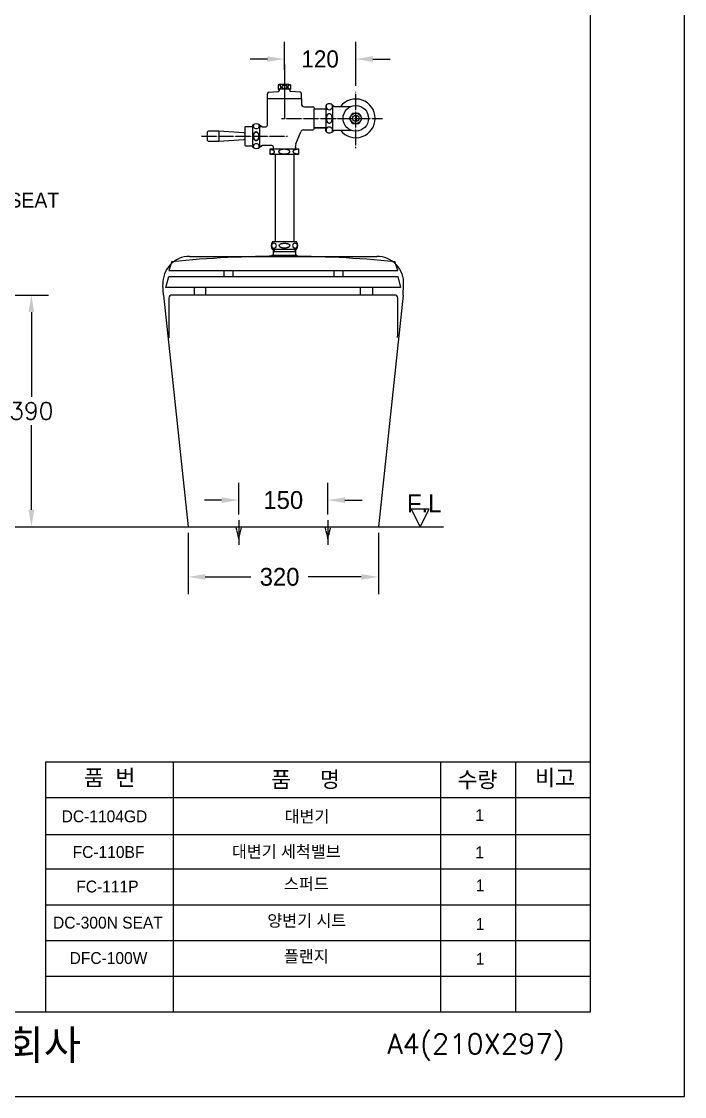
# Model space of a CAD drawing. Extents: x 66176 to 68602, y 58088 to 61519.
# Drawn here: x 67487 to 68602, y 58088 to 59895 of the extents above; entities that cross this region are included whole.
import ezdxf
from ezdxf.lldxf.tags import DXFTag

# ---------------------------------------------------------------- set-up
doc = ezdxf.new("R2010")
doc.units = 0
doc.header["$MEASUREMENT"] = 0
doc.linetypes.add('DASHDOT', pattern=[1, 0.5, -0.25, 0, -0.25])
doc.linetypes.add('DASHED', pattern=[0.75, 0.5, -0.25])
doc.layers.get('Defpoints').update_dxf_attribs({"linetype": 'CONTINUOUS'})
for name, color, linetype in [('001', 7, 'CONTINUOUS'), ('002', 7, 'CONTINUOUS'), ('BU', 7, 'CONTINUOUS'), ('CENTER', 1, 'CONTINUOUS'), ('Dim', 4, 'CONTINUOUS'), ('DIM2', 7, 'CONTINUOUS'), ('LINE', 7, 'CONTINUOUS'), ('POINT', 3, 'CONTINUOUS'), ('YA', 7, 'CONTINUOUS')]:
    doc.layers.add(name, color=color, linetype=linetype)
doc.layers.add('AM_6', color=2, linetype='CONTINUOUS', lineweight=30)
doc.layers.add('DWG', color=7, linetype='CONTINUOUS', lineweight=25)
doc.styles.add('____', font='')
doc.styles.add('h', font='', dxfattribs={"height": 30})
doc.styles.get("Standard").update_dxf_attribs({"font": 'txt.shx', "bigfont": 'ghs.shx'})
doc.styles.add('스타일1', font='txt.shx', dxfattribs={"bigfont": 'ghs.shx'})
doc.styles.get('____').set_extended_font_data('굴림')
doc.styles.get('h').set_extended_font_data('Haansoft Batang')
tags = doc.linetypes.add('Amconstr', pattern=[9999, 9999, 0]).pattern_tags.tags
tags[6:7] = [DXFTag(74, 4), DXFTag(75, 0), DXFTag(340, '0'), DXFTag(46, 1.0), DXFTag(50, 0.0), DXFTag(44, 0.0), DXFTag(45, 0.0)]
tags[4:5] = [DXFTag(74, 4), DXFTag(75, 0), DXFTag(340, '0'), DXFTag(46, 1.0), DXFTag(50, 0.0), DXFTag(44, 0.0), DXFTag(45, 0.0)]
doc.dimstyles.get("Standard").update_dxf_attribs({"dimtxt": 0.18, "dimasz": 0.18, "dimexe": 0.18, "dimexo": 0.0625, "dimgap": 0.09, "dimtad": 0, "dimtih": 1, "dimtoh": 1, "dimdec": 4, "dimzin": 0, "dimdsep": 46, "dimtxsty": 'Standard', "dimcen": 0.09, "dimadec": 0, "dimazin": 0, "dimtfac": 1, "dimtdec": 4, "dimtofl": 0, "dimtmove": 0, "dimatfit": 0, "dimfxl": 0, "dimtolj": 1, "dimtzin": 0, "dimarcsym": 0})
doc.dimstyles.new('Standard$0', dxfattribs={"dimtxt": 0.18, "dimasz": 0.18, "dimexe": 0.18, "dimexo": 0.0625, "dimgap": 0.09, "dimtad": 0, "dimtih": 1, "dimtoh": 1, "dimdec": 4, "dimzin": 0, "dimdsep": 46, "dimtxsty": 'Standard', "dimcen": 0.09, "dimadec": 0, "dimazin": 0, "dimtfac": 1, "dimtdec": 4, "dimtofl": 0, "dimtmove": 0, "dimatfit": 3, "dimfxl": 0, "dimtolj": 1, "dimtzin": 0, "dimarcsym": 0})

# ---------------------------------------------------------------- blocks, each defined once
blk = doc.blocks.new('*D7')
at = {"layer": 'Defpoints', "color": 0}
for p in [(67766.9, 59045.8), (68086.9, 59045.8), (68086.9, 58961.7)]:
    blk.add_point(p, dxfattribs=at)
at = {"layer": 'Dim', "color": 0, "lineweight": -2}
for p, q in [((67766.9, 59035.8), (67766.9, 58932.9)), ((68086.9, 59035.8), (68086.9, 58932.9)), ((67795.7, 58961.7), (67872.6, 58961.7)), ((68058.1, 58961.7), (67968.9, 58961.7))]:
    blk.add_line(p, q, dxfattribs=at)
at = {"layer": 'Dim', "color": 0}
for points in [[(67795.7, 58966.5), (67795.7, 58956.9), (67766.9, 58961.7)], [(68058.1, 58966.5), (68058.1, 58956.9), (68086.9, 58961.7)]]:
    blk.add_solid(points, dxfattribs=at)
at = {"layer": 'Dim', "color": 0, "insert": (67920.7, 58961.7), "char_height": 30, "attachment_point": 5, "style": 'h'}
blk.add_mtext('\\A1;320', dxfattribs=at)
blk = doc.blocks.new('*D8')
at = {"layer": 'Defpoints', "color": 0}
for p in [(68001.9, 59090.8), (67851.9, 59056.9), (68001.9, 59056.9)]:
    blk.add_point(p, dxfattribs=at)
at = {"layer": 'Dim', "color": 0, "lineweight": -2}
for p, q in [((67851.9, 59066.9), (67851.9, 59119.6)), ((68001.9, 59066.9), (68001.9, 59119.6)), ((67823.1, 59090.8), (67794.3, 59090.8)), ((68030.7, 59090.8), (68059.5, 59090.8))]:
    blk.add_line(p, q, dxfattribs=at)
at = {"layer": 'Dim', "color": 0}
for points in [[(67823.1, 59095.6), (67823.1, 59086), (67851.9, 59090.8)], [(68030.7, 59095.6), (68030.7, 59086), (68001.9, 59090.8)]]:
    blk.add_solid(points, dxfattribs=at)
at = {"layer": 'Dim', "color": 0, "insert": (67926.9, 59090.8), "char_height": 30, "attachment_point": 5, "style": 'h'}
blk.add_mtext('\\A1;150', dxfattribs=at)
blk = doc.blocks.new('*D14')
at = {"layer": 'Defpoints', "color": 0}
for p in [(68048.9, 59832.3), (67928.9, 59804.1), (68048.9, 59777.4)]:
    blk.add_point(p, dxfattribs=at)
at = {"layer": 'Dim', "color": 0, "lineweight": -2}
for p, q in [((67928.9, 59814.1), (67928.9, 59861.1)), ((68048.9, 59787.4), (68048.9, 59861.1)), ((67900.1, 59832.3), (67871.3, 59832.3)), ((68077.7, 59832.3), (68106.5, 59832.3))]:
    blk.add_line(p, q, dxfattribs=at)
at = {"layer": 'Dim', "color": 0}
for points in [[(67900.1, 59837.1), (67900.1, 59827.5), (67928.9, 59832.3)], [(68077.7, 59837.1), (68077.7, 59827.5), (68048.9, 59832.3)]]:
    blk.add_solid(points, dxfattribs=at)
at = {"layer": 'Dim', "color": 0, "insert": (67988.9, 59832.3), "char_height": 28.8, "attachment_point": 5, "style": '____'}
blk.add_mtext('\\A1;120', dxfattribs=at)
blk = doc.blocks.new('*D33')
at = {"layer": 'Defpoints', "color": 0}
for p in [(67442.3, 59435.6), (67442.3, 59045.8), (67503.2, 59045.8)]:
    blk.add_point(p, dxfattribs=at)
at = {"layer": 'Dim', "color": 0, "lineweight": -2}
for p, q in [((67452.3, 59435.6), (67532, 59435.6)), ((67503.2, 59406.8), (67503.2, 59264.7)), ((67503.2, 59074.6), (67503.2, 59216.7)), ((67452.3, 59045.8), (67532, 59045.8))]:
    blk.add_line(p, q, dxfattribs=at)
at = {"layer": 'Dim', "color": 0}
for points in [[(67498.4, 59406.8), (67508, 59406.8), (67503.2, 59435.6)], [(67498.4, 59074.6), (67508, 59074.6), (67503.2, 59045.8)]]:
    blk.add_solid(points, dxfattribs=at)
at = {"layer": 'Dim', "color": 0, "insert": (67503.2, 59240.7), "char_height": 28.8, "attachment_point": 5}
blk.add_mtext('\\A1;390', dxfattribs=at)

msp = doc.modelspace()

# ---------------------------------------------------------------- linework, layer by layer
at = {"layer": '001', "color": 7}
msp.add_lwpolyline([(67799.4, 59045.8), (68054.4, 59045.8)], dxfattribs=at)
at = {"layer": '002', "color": 7}
for p, q in [((67734.4, 59430.8), (67734.4, 59367.3)), ((68114.4, 59435.6), (67739.4, 59435.6)), ((68119.4, 59367.3), (68119.4, 59430.8)), ((68142.2, 59075.8), (68157.2, 59045.8)), ((68172.2, 59075.8), (68142.2, 59075.8)), ((68157.2, 59045.8), (68172.2, 59075.8)), ((66740.4, 59045.8), (68196.2, 59045.8))]:
    msp.add_line(p, q, dxfattribs=at)
for centre, radius, start, end in [((67739.4, 59430.6), 5, 90, 180.0007), ((68114.4, 59430.6), 5, 0, 90), ((67744.4, 59367.3), 10, 180, 196.6467), ((68109.4, 59367.3), 10, 343.3533, 360)]:
    msp.add_arc(centre, radius, start, end, dxfattribs=at)
at = {"layer": 'BU', "color": 7}
for p, q in [((67919.9, 59789.6), (67918.5, 59788.8)), ((67918.5, 59788.8), (67918.5, 59781.7)), ((67936.4, 59789.6), (67919.9, 59789.6)), ((67928.9, 59789.6), (67937.9, 59789.6)), ((67937.9, 59789.6), (67939.3, 59788.8)), ((67939.3, 59788.8), (67939.3, 59781.7)), ((67900.4, 59765.4), (67900.6, 59765.6)), ((67957.4, 59765.6), (67900.4, 59765.4)), ((67900.4, 59763.6), (67900.4, 59765.6)), ((67918.5, 59781.7), (67920.4, 59780.7)), ((67939.3, 59781.7), (67918.5, 59781.7)), ((67939.3, 59781.7), (67937.4, 59780.7)), ((67957.4, 59765.6), (67957.4, 59763.6)), ((67900.4, 59721.1), (67900.4, 59763.6)), ((67957.4, 59763.6), (67957.4, 59757.1)), ((67962.4, 59752.1), (67976.9, 59752.1)), ((67978.9, 59750.1), (67978.9, 59748.6)), ((67978.9, 59748.6), (67998.5, 59748.6)), ((67978.9, 59715.1), (67978.9, 59748.6)), ((67998.5, 59754.1), (67998.5, 59749.8)), ((67998.5, 59749.8), (67998.5, 59732.6)), ((68010.3, 59753.6), (68010.3, 59754.4)), ((68010.3, 59754.2), (68013, 59752.6)), ((68010.3, 59732.6), (68010.3, 59753.6)), ((68013, 59752.6), (68041, 59752.6)), ((67998.5, 59732.6), (67998.5, 59715.3)), ((68010.3, 59711.6), (68010.3, 59732.6)), ((68038.5, 59732.6), (68043.7, 59741.6)), ((68043.7, 59723.6), (68038.5, 59732.6)), ((68043.7, 59741.6), (68054.1, 59741.6)), ((68048.2, 59737.9), (68048.2, 59727.2)), ((68049.6, 59737.9), (68049.6, 59727.2)), ((68054.1, 59741.6), (68059.3, 59732.6)), ((68059.3, 59732.6), (68054.1, 59723.6)), ((67818.5, 59711.1), (67801.1, 59711.1)), ((67818.5, 59711.1), (67818.5, 59694.1)), ((67860.7, 59708.1), (67818.5, 59711.1)), ((67862.4, 59717.6), (67862.4, 59713.3)), ((67862.4, 59713.3), (67862.4, 59702.6)), ((67874.4, 59718.6), (67863.4, 59718.6)), ((67875.4, 59721), (67875.4, 59702.6)), ((67887.4, 59702.6), (67887.4, 59721)), ((67888.9, 59720.1), (67887.4, 59720.1)), ((67887.4, 59719.1), (67890.6, 59719.1)), ((67888.9, 59720.1), (67891.7, 59718.5)), ((67888.9, 59719.1), (67888.9, 59720.1)), ((67893.2, 59718.1), (67897.4, 59718.1)), ((67948.3, 59689.7), (67956.4, 59709.9)), ((67961, 59713.1), (67976.9, 59713.1)), ((67998.5, 59716.6), (67978.9, 59716.6)), ((67978.9, 59716.6), (67998.5, 59716.6)), ((67978.9, 59715.1), (67978.9, 59716.6)), ((67998.5, 59715.3), (67998.5, 59716.6)), ((67998.5, 59711.1), (67998.5, 59715.3)), ((67998.5, 59715.3), (67998.5, 59711.1)), ((68010.3, 59711), (68013, 59712.6)), ((68010.3, 59711.6), (68010.3, 59712.5)), ((68010.3, 59710.8), (68010.3, 59711.6)), ((68013, 59712.6), (68041, 59712.6)), ((68054.1, 59723.6), (68043.7, 59723.6)), ((67801.1, 59694.1), (67818.5, 59694.1)), ((67818.5, 59694.1), (67860.7, 59697.1)), ((67862.4, 59702.6), (67862.4, 59687.6)), ((67875.4, 59702.6), (67875.4, 59684.1)), ((67887.4, 59684.1), (67887.4, 59702.6)), ((67863.4, 59686.6), (67874.4, 59686.6)), ((67887.4, 59686.1), (67890.6, 59686.1)), ((67887.4, 59685.1), (67888.9, 59685.1)), ((67891.7, 59686.7), (67888.9, 59685.1)), ((67888.9, 59685.1), (67888.9, 59686.1)), ((67907.4, 59687.1), (67893.2, 59687.1)), ((67904.6, 59681.6), (67928.6, 59681.6)), ((67904.6, 59671.6), (67904.6, 59681.6)), ((67909.5, 59681.6), (67910.1, 59682.7)), ((67910.4, 59683.7), (67910.4, 59684.1)), ((67928.6, 59681.6), (67949.6, 59681.6)), ((67928.9, 59681.6), (67952.6, 59681.6)), ((67947.4, 59684), (67947.4, 59685.3)), ((67948.3, 59681.6), (67947.8, 59682.5)), ((67952.6, 59681.6), (67952.6, 59671.6)), ((67952.6, 59671.6), (67904.6, 59671.6)), ((67913, 59671.6), (67913, 59524.8)), ((67944.8, 59671.6), (67944.8, 59524.8)), ((67949.5, 59524.8), (67908.4, 59524.8)), ((67908.4, 59512.8), (67928.9, 59512.8)), ((67910.4, 59502.3), (67910.4, 59512.8)), ((67911.4, 59512.8), (67911.4, 59508.8)), ((67928.9, 59512.8), (67949.4, 59512.8)), ((67946.4, 59512.8), (67946.4, 59508.8)), ((67947.4, 59512.8), (67947.4, 59502.3)), ((67907.9, 59501.8), (67906.9, 59500.8)), ((67906.9, 59500.8), (67928.9, 59500.8)), ((67906.9, 59500.8), (67906.9, 59500.6)), ((67928.9, 59501.8), (67907.9, 59501.8)), ((67910.4, 59508.8), (67928.9, 59508.8)), ((67911.4, 59508.8), (67910.4, 59507.6)), ((67928.9, 59508.8), (67947.4, 59508.8)), ((67949.9, 59501.8), (67928.9, 59501.8)), ((67928.9, 59500.8), (67950.9, 59500.8)), ((67946.4, 59508.8), (67947.4, 59507.6)), ((67950.9, 59500.8), (67949.9, 59501.8)), ((67950.9, 59500.8), (67950.9, 59500.6)), ((67739.4, 59491.7), (67734.4, 59476.7)), ((67734.4, 59476.7), (68119.4, 59476.7)), ((67826.9, 59476.7), (67826.9, 59466.5)), ((67841.9, 59476.7), (67841.9, 59466.5)), ((68011.9, 59476.7), (68011.9, 59466.5)), ((68026.9, 59476.7), (68026.9, 59466.5)), ((68119.4, 59476.7), (68114.4, 59491.7)), ((67729.5, 59448.5), (67734.4, 59466.5)), ((67734.4, 59466.5), (68119.4, 59466.5)), ((68119.4, 59466.5), (68124.3, 59448.5)), ((68124.3, 59448.5), (67729.5, 59448.5)), ((67776.9, 59448.5), (67776.9, 59435.6)), ((67796.9, 59435.6), (67796.9, 59448.5)), ((68056.9, 59435.6), (68056.9, 59448.5)), ((68076.9, 59448.5), (68076.9, 59435.6))]:
    msp.add_line(p, q, dxfattribs=at)
for radius in [21.5, 9, 5.4]:
    msp.add_circle((68048.9, 59732.6), radius, dxfattribs=at)
for centre, radius, start, end in [((67919.9, 59785.4), 3.24, 244.0741, 115.9259), ((67937.9, 59785.4), 3.24, 64.0741, 295.9259), ((68048.9, 59732.6), 32.5, 217.9799, 142.0201), ((67962.4, 59757.1), 5, 180, 270), ((67976.9, 59750.1), 2, 0, 90), ((68004.5, 59749.6), 7.5, 39.9055, 143.1301), ((68004.2, 59752.6), 5.44, 154.1576, 28.8551), ((67801.1, 59709.1), 2, 90, 169.1799), ((67863.4, 59717.6), 1, 90, 180), ((67874.4, 59719.6), 1, 270, 0), ((67881.4, 59714.3), 9, 48.1897, 131.8103), ((67881.4, 59720.5), 5.22, 171.2455, 12.9421), ((67893.2, 59721.1), 3, 240, 270), ((67897.4, 59721.1), 3, 270, 0), ((67961, 59708.1), 5, 90, 158.1986), ((67976.9, 59715.1), 2, 270, 0), ((68004.5, 59715.6), 7.5, 216.8699, 320.0945), ((68004.2, 59712.6), 5.44, 331.1449, 205.8424), ((67835.1, 59702.6), 36.6, 169.1799, 190.8201), ((67801.1, 59696.1), 2, 190.8201, 270), ((67860.9, 59712.1), 4, 266.3211, 292.0243), ((67860.9, 59693.1), 4, 67.9757, 93.6789), ((67863.4, 59687.6), 1, 180, 270), ((67874.4, 59685.6), 1, 0, 90), ((67881.4, 59690.8), 9, 228.1897, 311.8103), ((67881.4, 59684.7), 5.22, 347.0579, 188.7545), ((67893.2, 59684.1), 3, 90, 120), ((67907.4, 59684.1), 3, 0, 90), ((67908.4, 59683.7), 2, 330, 360), ((67959.4, 59685.3), 12, 158.1986, 180), ((67950.4, 59684), 3, 180, 210), ((67916.4, 59518.8), 10, 143.717, 216.8699), ((67911, 59518.4), 4.15, 87.6553, 177.4456), ((67911, 59518.8), 4.15, 182.5544, 272.3447), ((67911.4, 59518.4), 4.15, 2.5544, 92.3447), ((67911.4, 59518.8), 4.15, 267.6553, 357.4456), ((67946.5, 59518.4), 4.15, 87.6553, 177.4456), ((67946.5, 59518.8), 4.15, 182.5544, 272.3447), ((67946.8, 59518.4), 4.15, 2.5544, 92.3447), ((67946.8, 59518.8), 4.15, 267.6553, 357.4456), ((67941.4, 59518.8), 10, 323.1301, 36.283), ((67926.9, 57575.1), 1925.7, 84.4125, 95.5875), ((67909.9, 59502.3), 0.5, 270, 0), ((67947.9, 59502.3), 0.5, 180, 270)]:
    msp.add_arc(centre, radius, start, end, dxfattribs=at)
for points, weights in [([(67924.8, 59785.5), (67924.8, 59788.5), (67928.9, 59788.5)], [1, 0.707106781056, 1]), ([(67928.9, 59782.4), (67924.8, 59782.4), (67924.8, 59785.5)], [1, 0.707106781056, 1]), ([(67928.9, 59788.5), (67933.1, 59788.5), (67933.1, 59785.5)], [1, 0.707106781056, 1]), ([(67933.1, 59785.5), (67933.1, 59782.4), (67928.9, 59782.4)], [1, 0.707106781056, 1]), ([(67999.8, 59732.5), (67999.8, 59740.8), (68004.3, 59740.8)], [1, 0.707106781056, 1]), ([(68004.3, 59724.1), (67999.8, 59724.1), (67999.8, 59732.5)], [1, 0.707106781056, 1]), ([(68004.3, 59740.8), (68008.8, 59740.8), (68008.8, 59732.5)], [1, 0.707106781056, 1]), ([(68008.8, 59732.5), (68008.8, 59724.1), (68004.3, 59724.1)], [1, 0.707106781056, 1]), ([(67881.3, 59709.8), (67876.6, 59709.8), (67876.6, 59702.6)], [1, 0.707106781056, 1]), ([(67876.6, 59702.5), (67876.6, 59709.7), (67881.3, 59709.7)], [1, 0.707106781056, 1]), ([(67885.9, 59702.6), (67885.9, 59709.8), (67881.3, 59709.8)], [1, 0.707106781056, 1]), ([(67881.3, 59709.7), (67885.9, 59709.7), (67885.9, 59702.5)], [1, 0.707106781056, 1]), ([(67876.6, 59702.6), (67876.6, 59695.5), (67881.3, 59695.5)], [1, 0.707106781056, 1]), ([(67881.3, 59695.4), (67876.6, 59695.4), (67876.6, 59702.5)], [1, 0.707106781056, 1]), ([(67881.3, 59695.5), (67885.9, 59695.5), (67885.9, 59702.6)], [1, 0.707106781056, 1]), ([(67885.9, 59702.5), (67885.9, 59695.4), (67881.3, 59695.4)], [1, 0.707106781056, 1]), ([(67904.6, 59672.5), (67912.3, 59673.1), (67912.3, 59676.4)], [0.934149522769, 0.744911638901, 1]), ([(67912.3, 59676.4), (67912.3, 59679.5), (67905.1, 59680.2)], [1, 0.755291395241, 0.919484720528]), ([(67928.5, 59680.6), (67919.1, 59680.6), (67919.1, 59676.7)], [1, 0.707106781056, 1]), ([(67919.1, 59676.7), (67919.1, 59672.7), (67928.5, 59672.7)], [1, 0.707106781056, 1]), ([(67937.9, 59676.7), (67937.9, 59680.6), (67928.5, 59680.6)], [1, 0.707106781056, 1]), ([(67928.5, 59672.7), (67937.9, 59672.7), (67937.9, 59676.7)], [1, 0.707106781056, 1]), ([(67951.8, 59680.7), (67943.2, 59680.4), (67943.2, 59676.8)], [0.964678818344, 0.725984028413, 1]), ([(67943.2, 59676.8), (67943.2, 59672.8), (67952.6, 59672.8)], [1, 0.70726114917, 0.999691426754]), ([(67919.9, 59518.7), (67919.9, 59522.7), (67928.9, 59522.7)], [1, 0.707106781056, 1]), ([(67919.9, 59518.9), (67919.9, 59514.9), (67928.9, 59514.9)], [1, 0.707106781056, 1]), ([(67928.9, 59522.7), (67938, 59522.7), (67938, 59518.7)], [1, 0.707106781056, 1]), ([(67928.9, 59514.9), (67938, 59514.9), (67938, 59518.9)], [1, 0.707106781056, 1])]:
    msp.add_rational_spline(points, weights, degree=2, dxfattribs=at)
at = {"layer": 'CENTER', "color": 0, "linetype": 'DASHDOT'}
for p, q in [((68048.9, 59682.3), (68048.9, 59777.4)), ((67923.8, 59732.6), (68093.7, 59732.6)), ((67789.6, 59702.6), (67934.2, 59702.6)), ((67851.9, 59056.9), (67851.9, 59015.4)), ((68001.9, 59056.9), (68001.9, 59015.4))]:
    msp.add_line(p, q, dxfattribs=at)
at = {"layer": 'Dim', "color": 0}
for p, q in [((67928.9, 59823), (67928.9, 59732.6)), ((67769.4, 59500.6), (68084.4, 59500.6)), ((67725.4, 59435.6), (67724.5, 59453)), ((68128.5, 59435.6), (68129.3, 59453)), ((67725.4, 59435.6), (67766.9, 59045.8)), ((68128.5, 59435.6), (68086.9, 59045.8)), ((67766.9, 59045.8), (68086.9, 59045.8)), ((67527.2, 58650.7), (68443.7, 58650.7)), ((67741.6, 58650.7), (67741.6, 58230.7)), ((68191.6, 58650.7), (68191.6, 58230.7)), ((68317.7, 58650.7), (68317.7, 58230.7)), ((67527.2, 58590.7), (68443.7, 58590.7)), ((67527.2, 58528.9), (68443.7, 58528.9)), ((67527.2, 58470.7), (68443.7, 58470.7)), ((67527.2, 58410.7), (68443.7, 58410.7)), ((67527.2, 58350.7), (68443.7, 58350.7))]:
    msp.add_line(p, q, dxfattribs=at)
for centre, start, end in [((67769.4, 59455.6), 90, 183.2435), ((68084.4, 59455.6), 356.7565, 90)]:
    msp.add_arc(centre, 45, start, end, dxfattribs=at)
at = {"layer": 'DWG', "color": 0, "lineweight": 30}
for p, q in [((67900.4, 59765.6), (67900.4, 59773.9)), ((67902.7, 59776.4), (67918.1, 59777.8)), ((67955.1, 59776.4), (67939.7, 59777.8)), ((67957.4, 59765.6), (67957.4, 59773.9))]:
    msp.add_line(p, q, dxfattribs=at)
at = {"layer": 'DWG', "color": 0, "linetype": 'Continuous', "lineweight": 30}
for p, q in [((67920.4, 59780.3), (67920.4, 59780.7)), ((67937.4, 59780.3), (67937.4, 59780.7))]:
    msp.add_line(p, q, dxfattribs=at)
at = {"layer": 'DWG', "color": 0, "lineweight": 30}
for centre, start, end in [((67902.9, 59773.9), 95, 180), ((67954.9, 59773.9), 0, 85)]:
    msp.add_arc(centre, 2.5, start, end, dxfattribs=at)
at = {"layer": 'DWG', "color": 0, "linetype": 'Continuous', "lineweight": 30}
for centre, start, end in [((67917.9, 59780.3), 275, 0), ((67939.9, 59780.3), 180, 265)]:
    msp.add_arc(centre, 2.5, start, end, dxfattribs=at)
at = {"layer": 'LINE', "linetype": 'Amconstr'}
for p, q in [((68443.7, 58230.7), (68443.7, 61398.7)), ((67455.2, 58230.7), (67527.2, 58230.7))]:
    msp.add_line(p, q, dxfattribs=at)
at = {"layer": 'POINT', "color": 0, "linetype": 'DASHED'}
for p, q in [((67846.9, 59045.8), (67851.9, 59025.8)), ((67851.9, 59025.8), (67856.9, 59045.8)), ((67996.9, 59045.8), (68001.9, 59025.8)), ((68001.9, 59025.8), (68006.9, 59045.8))]:
    msp.add_line(p, q, dxfattribs=at)
at = {"layer": 'YA', "color": 7}
for p, q in [((67527.2, 58230.7), (67527.2, 58650.7)), ((67527.2, 58290.7), (68443.7, 58290.7)), ((67527.2, 58230.7), (68443.7, 58230.7))]:
    msp.add_line(p, q, dxfattribs=at)
at = {"layer": 'YA', "color": 0}
msp.add_lwpolyline([(66176.4, 58088.2), (68601.9, 58088.2), (68601.9, 61518.6), (66176.4, 61518.6)], close=True, dxfattribs=at)

# ---------------------------------------------------------------- texts
at = {"layer": 'AM_6', "color": 0, "insert": (67319.2, 59594.9), "char_height": 25, "attachment_point": 4, "style": 'h'}
msp.add_mtext('{\\fGulim|b0|i0|c129|p50;DC-300N SEAT}', dxfattribs=at)
at = {"layer": 'Dim', "color": 0, "attachment_point": 1, "style": '스타일1'}
for s, insert, char_height in [('{\\fGulim|b0|i0|c129|p50;품  번}', (67591.5, 58637.5), 26.746), ('{\\fGulim|b0|i0|c129|p50;품     명}', (67906.4, 58634.6), 26.746), ('{\\fGulim|b0|i0|c129|p50;수량}', (68219.9, 58634.3), 26.746), ('{\\fGulim|b0|i0|c129|p50;비고}', (68350.5, 58637.5), 26.746), ('{\\fGulim|b0|i0|c129|p50;1\\P}', (68249.9, 58571.2), 20), ('{\\fGulim|b0|i0|c129|p50;1\\P}', (68249.9, 58508.6), 20), ('{\\fGulim|b0|i0|c129|p50;1\\P}', (68250.8, 58453.2), 20), ('{\\fGulim|b0|i0|c129|p50;1\\P}', (68250.9, 58388.3), 20), ('{\\fGulim|b0|i0|c129|p50;1\\P}', (68250.9, 58329.8), 20)]:
    msp.add_mtext(s, dxfattribs=dict(at, insert=insert, char_height=char_height))
for s, insert, char_height, width in [('{\\fGulim|b0|i0|c129|p50; 대변기}', (67921.9, 58569), 20, 530.718), ('{\\fGulim|b0|i0|c129|p50;DC-1104GD}', (67554.1, 58569.2), 20, 132.31), ('{\\fGulim|b0|i0|c129|p50;FC-110BF}', (67572.6, 58509.2), 20, 132.31), ('{\\fGulim|b0|i0|c129|p50;              대변기 세척밸브}', (67738.7, 58509.9), 20, 530.718), ('{\\fGulim|b0|i0|c129|p50;FC-111P}', (67578.8, 58451.2), 20, 132.31), ('{\\fGulim|b0|i0|c129|p50; 스퍼드}', (67920.7, 58455.7), 20, 530.718), ('{\\fGulim|b0|i0|c129|p50;DC-300N SEAT}', (67539.6, 58390.5), 20, 207.964), ('{\\fGulim|b0|i0|c129|p50;양변기 시트}', (67900.1, 58393.9), 20, 212), ('{\\fGulim|b0|i0|c129|p50; 플랜지}', (67920.7, 58333.9), 20, 530.718), ('{\\fGulim|b0|i0|c129|p50;DFC-100W}', (67567.5, 58331), 20, 132.31), ('{\\fGulim|b0|i0|c129|p50;       대림통상주식회사\\P}', (66957.7, 58199.9), 50, 1090)]:
    msp.add_mtext(s, dxfattribs=dict(at, insert=insert, char_height=char_height, width=width))
at = {"layer": 'DIM2', "color": 0, "insert": (68135, 59070.5), "char_height": 30, "width": 105.541, "attachment_point": 7, "line_spacing_factor": 0.963855, "style": 'h'}
msp.add_mtext('F.L', dxfattribs=at)
at = {"layer": 'YA', "color": 7}
msp.add_text('A4(210X297)', height=33.819, dxfattribs=at).set_placement((68101.7, 58159.9))

# ---------------------------------------------------------------- dimensions: what is measured, and where the dimension line sits
at = {"layer": 'Dim', "color": 0}
for base, p1, p2, override, picture, middle in [((68048.9, 59832.3), (67928.9, 59804.1), (68048.9, 59777.4), {"dimscale": 160, "dimgap": 0.06, "dimdec": 0, "dimtxsty": '____', "dimatfit": 3, "dimarcsym": 1}, '*D14', (67988.9, 59832.3)), ((68001.9, 59090.8), (67851.9, 59056.9), (68001.9, 59056.9), {"dimscale": 160, "dimgap": 0.06, "dimdec": 0, "dimtxsty": 'h', "dimatfit": 3, "dimarcsym": 1}, '*D8', (67926.9, 59090.8))]:
    dim = msp.add_linear_dim(base=base, p1=p1, p2=p2, dimstyle='Standard', override=override, dxfattribs=at)
    dim.commit()
    dim.dimension.update_dxf_attribs({"geometry": picture, "text_midpoint": middle})
dim = msp.add_linear_dim(base=(67503.2, 59045.8), p1=(67442.3, 59435.6), p2=(67442.3, 59045.8), angle=90, dimstyle='Standard$0', override={"dimscale": 160, "dimgap": 0.06, "dimdec": 0, "dimarcsym": 1}, dxfattribs=at)
dim.commit()
dim.dimension.update_dxf_attribs({"geometry": '*D33', "text_midpoint": (67503.2, 59240.7)})
dim = msp.add_linear_dim(base=(68086.9, 58961.7), p1=(67766.9, 59045.8), p2=(68086.9, 59045.8), dimstyle='Standard', override={"dimscale": 160, "dimgap": 0.06, "dimdec": 0, "dimtxsty": 'h', "dimatfit": 3, "dimarcsym": 1}, dxfattribs=at)
dim.commit()
dim.dimension.update_dxf_attribs({"geometry": '*D7', "text_midpoint": (67920.7, 58961.7), "dimtype": 160})

doc.saveas('drawing.dxf')
